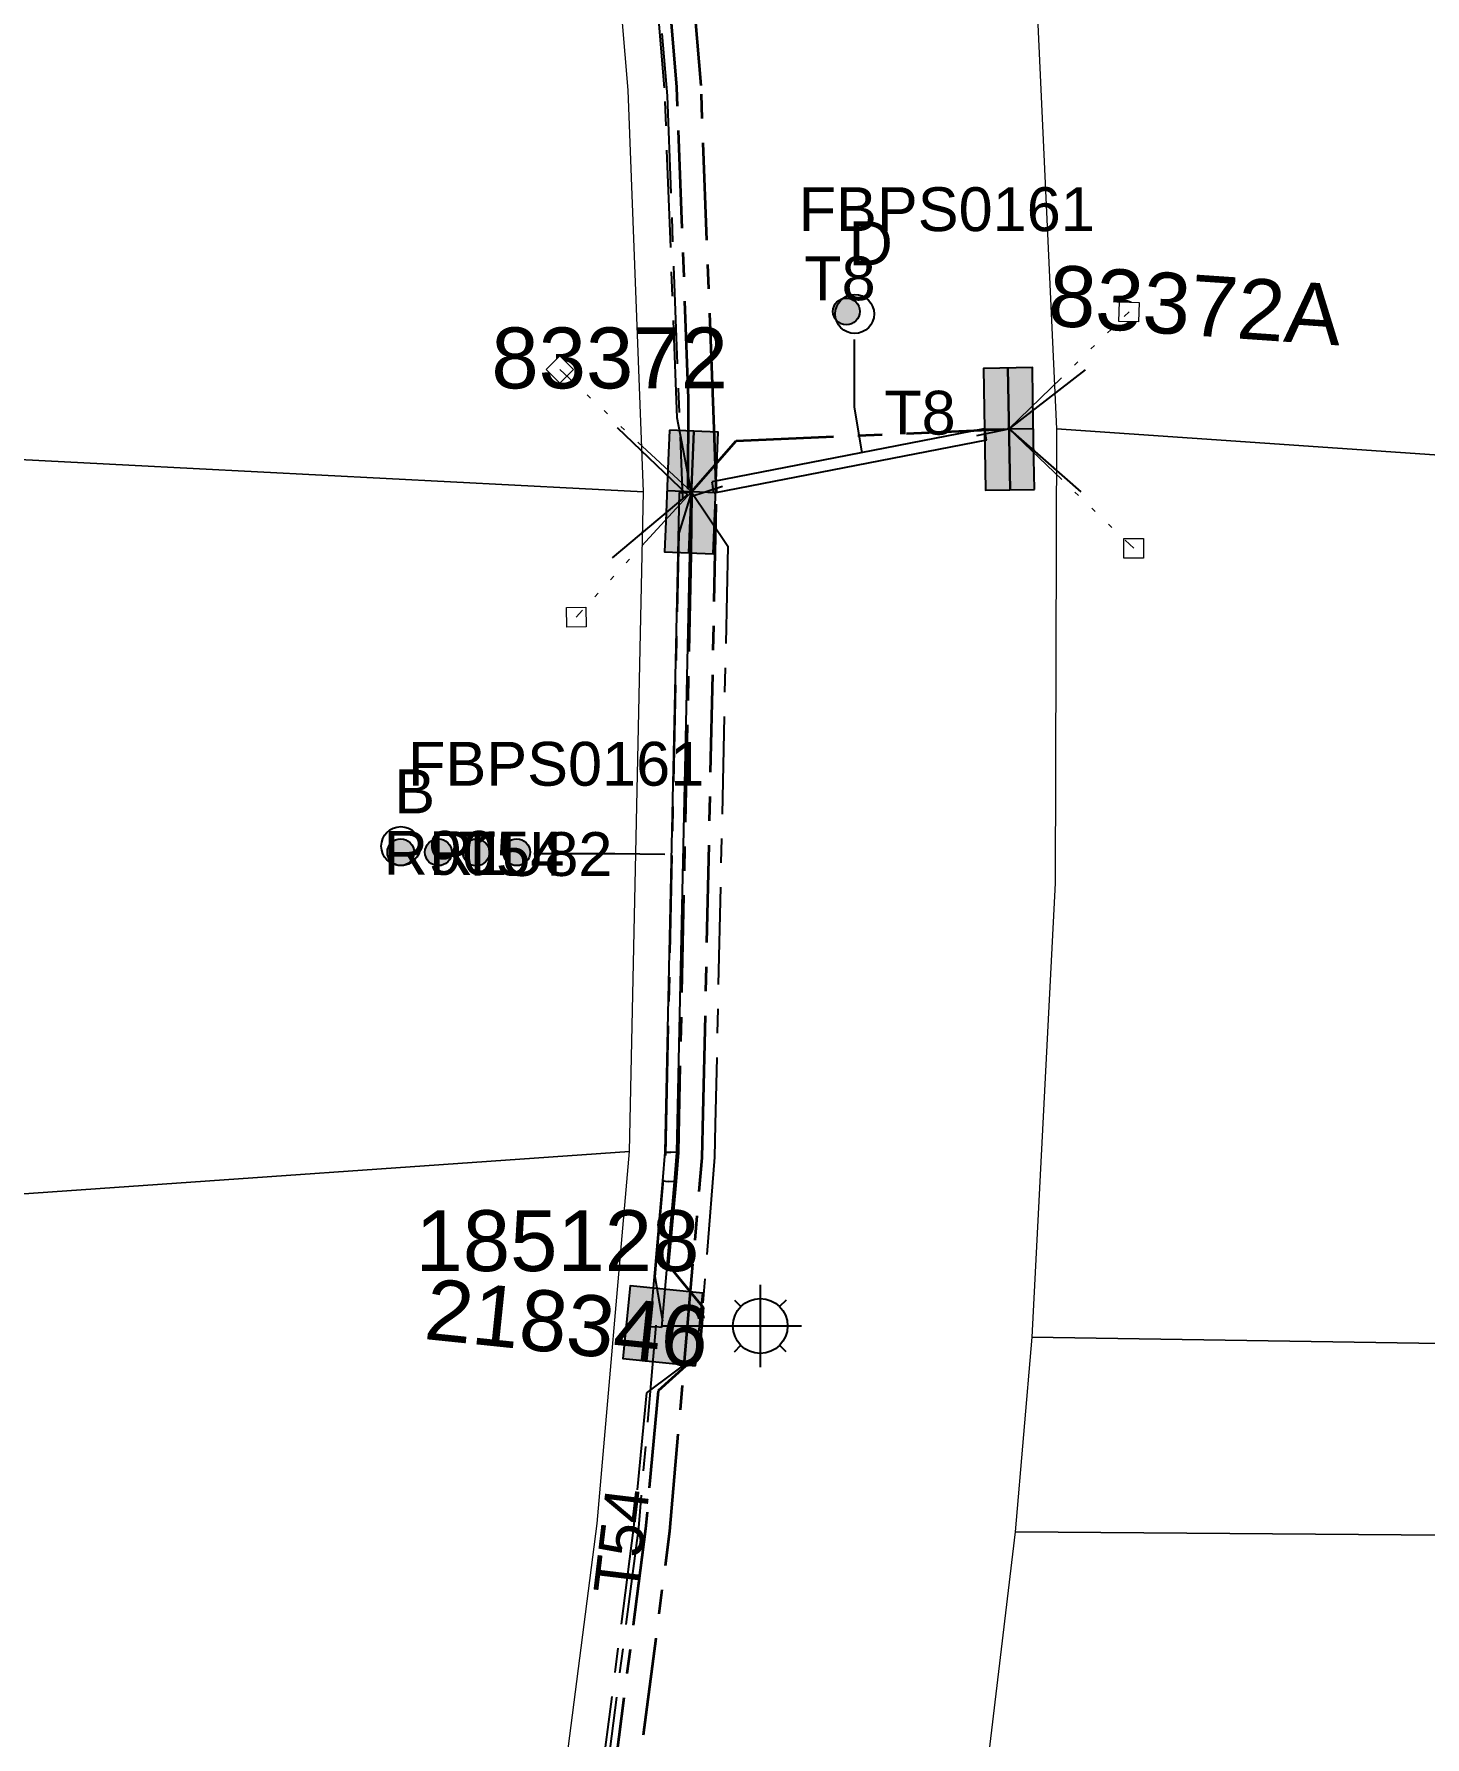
# Model space of a CAD drawing. Header units: metres. Extents: x 244561 to 254068, y 6159332 to 6162744.
# Drawn here: x 251403 to 251460.1, y 6161951.5 to 6162021.4 of the extents above; entities that cross this region are included whole.
import ezdxf
from ezdxf.enums import TextEntityAlignment as Align

# ---------------------------------------------------------------- set-up
doc = ezdxf.new("R2010")
doc.units = ezdxf.units.M
doc.linetypes.add('Cable Exist UG', pattern=[7, 4, -1, 1, -1])
doc.linetypes.add('PHANTOMX2', pattern=[6.6, 3, -0.75, 0.2, -0.75, 0.2, -0.75, 0.2, -0.75])
doc.layers.get('0').update_dxf_attribs({"color": 6})
for name, color, linetype, lineweight in [('_User_HV_Exist', 1, 'Continuous', 35), ('_User_LV_Exist', 5, 'Continuous', 35), ('Cadastre Developer_SP_NEW', 92, 'Continuous', 15), ('Cadastre Land Parcels_SP_EXT', 118, 'Continuous', 15), ('Mains_HV_EXT', 13, 'Continuous', 25), ('Mains_LV_EXT', 163, 'Continuous', 25), ('Mains_SL_EXT', 131, 'Continuous', 25), ('Services_SP_EXT', 42, 'PHANTOMX2', 20)]:
    doc.layers.add(name, color=color, linetype=linetype, lineweight=lineweight)
for name, color, linetype in [('Duct_SP_EXT', 30, 'Continuous'), ('Equip_SP_SL_EXT', 7, 'Continuous'), ('SupportsUG_SP_LV_EXT', 7, 'Continuous'), ('SupportsUG_SP_LV_SL_EXT', 7, 'Continuous'), ('Trench_SP_EXT', 7, 'Continuous')]:
    doc.layers.add(name, color=color, linetype=linetype)
doc.styles.add('COLUMN_LABEL', font='arial.ttf', dxfattribs={"height": 2})
doc.styles.add('iecARIAL', font='arial.ttf', dxfattribs={"height": 2})
doc.styles.add('POLE_LABEL', font='arial.ttf', dxfattribs={"height": 2})
doc.styles.add('SL_LABEL', font='arial.ttf', dxfattribs={"height": 2})
doc.styles.get("Standard").update_dxf_attribs({"font": 'arial.ttf'})

# ---------------------------------------------------------------- blocks, each defined once
blk = doc.blocks.new('COLUMN_EXT')
blk.add_hatch(color=256).paths.add_polyline_path([(1.5, -1.5), (1.5, 1.5), (-1.5, 1.5), (-1.5, -1.5)])
blk.add_lwpolyline([(1.5, 1.5), (-1.5, 1.5), (-1.5, -1.5), (1.5, -1.5)], close=True)
at = {"flags": 9}
for tag, p in [('NOTES', (-1.813, 2)), ('STREETNAME', (-1.813, 1.6)), ('LOCATION', (-1.813, 1.4)), ('SUBURB', (-1.813, 1.8)), ('OWNED_BY', (-1.813, 0.6)), ('LEGEND', (-1.813, 1.2)), ('USAGE', (-1.813, 1)), ('STATE', (-1.813, 0.8)), ('COLUMN_TYPE', (-1.813, 0.4))]:
    blk.add_attdef(tag, text='', height=0.2, rotation=180, dxfattribs=at).set_placement(p, align=Align.MIDDLE_LEFT)
at = {"flags": 1}
blk.add_attdef('Z', (-1.813, 2.351), '', height=0.2, rotation=180, dxfattribs=at)
at = {"flags": 9}
for tag, style, p in [('STRUCTURE_PLANT_NUMBER', 'POLE_LABEL', (-1.813, -0.031)), ('STREET_CODE', 'COLUMN_LABEL', (-1.813, 0.2))]:
    blk.add_attdef(tag, text='', height=0.2, rotation=180, dxfattribs=dict(at, style=style)).set_placement(p, align=Align.MIDDLE_LEFT)
at = {"style": 'COLUMN_LABEL', "width": 0.9, "flags": 8}
blk.add_attdef('ASSET_NUM', text='', height=2, rotation=270, dxfattribs=at).set_placement((2, -4), align=Align.MIDDLE_LEFT)
blk = doc.blocks.new('PILLAR_EXT')
blk.add_hatch(color=256).paths.add_polyline_path([(-2.5, 1), (-2.5, -1), (2.5, -1), (2.5, 1)])
for p, q in [((0, 1), (0, -1)), ((-2.5, 0), (2.5, 0))]:
    blk.add_line(p, q)
at = {"ltscale": 10}
blk.add_line((2.5, 0), (-2.5, 0), dxfattribs=at)
blk.add_lwpolyline([(-2.5, -1), (-1.25, -1), (1.25, -1), (2.5, -1), (2.5, 1), (-2.5, 1)], close=True)
at = {"width": 0.9, "flags": 8}
blk.add_attdef('ASSET_NUM', text='', height=2, rotation=90, dxfattribs=at).set_placement((-2, 4), align=Align.MIDDLE_LEFT)
for tag, p, flags in [('OWNED_BY', (0, -0.2), 9), ('STATE', (0, -0.4), 9), ('SUPPORT_TYPE', (0, -0.6), 9), ('USAGE', (0, -0.8), 9), ('LEGEND', (0, -1), 9), ('LOCATION', (0, -1.2), 9), ('NOTES', (0, -1.4), 9), ('STREETNAME', (0, -1.8), 9), ('SUBURB', (0, -2), 1), ('PARENT', (0, -1.6), 9)]:
    blk.add_attdef(tag, p, '', height=0.2, dxfattribs=dict(flags=flags))
blk = doc.blocks.new('DUCT_EXT')
blk.add_circle((0, 0.8), 0.8)
at = {"flags": 1}
blk.add_attdef('Z', (0, 0), '', height=0.2, dxfattribs=at)
at = {"flags": 9}
for tag, p in [('DUCT_CODE', (0, 0)), ('XSECT_TYPE', (0, -0.2)), ('STATE', (0, -0.6)), ('FB_REFERENCE', (0, -0.4)), ('NOTES', (0, -0.8))]:
    blk.add_attdef(tag, text='', height=0.2, dxfattribs=at).set_placement(p, align=Align.MIDDLE_LEFT)
blk = doc.blocks.new('SL_LANTERN_EXT')
at = {"flags": 9}
for tag, p in [('LRATECODE', (-7.4, 0)), ('LOUTREACHVOCAB', (-7.2, 0)), ('LOUTREACH', (-7, 0)), ('LANTNUMBER', (-6.6, 0)), ('LNEW', (-6.4, 0)), ('LMASTVOCAB', (-6.2, 0)), ('LMAST', (-6, 0)), ('LLAMPVOCAB', (-5.8, 0)), ('LLAMP', (-5.6, 0)), ('LEXIST', (-5.4, 0)), ('LCHARGE3PERCENT', (-5.2, 0)), ('LCHARGE3', (-5, 0)), ('LCHARGE2PERCENT', (-4.8, 0)), ('LCHARGE2', (-4.6, 0)), ('LCHARGE1PERCENT', (-4.4, 0)), ('LCHARGE1', (-4.2, 0)), ('LCATEGORY', (-4, 0)), ('LBRACKETVOCAB', (-3.8, 0)), ('LBRACKET', (-3.6, 0)), ('LKINGHEIGHT', (-3.4, 0)), ('CREPLACE', (-3.2, 0)), ('CREMOVE', (-3, 0)), ('CNUMBER', (-2.8, 0)), ('CNEW', (-2.6, 0)), ('CEXIST', (-2.4, 0)), ('USAGE', (-2.2, 0)), ('STATE', (-2, 0)), ('OWNED_BY', (-1.8, 0)), ('ORIENTATION', (-1.6, 0)), ('OPERATING_VOLTAGE', (-1.4, 0)), ('NO_PHASES', (-1.2, 0)), ('LANTERN_TYPE', (-1, 0)), ('LANTERN_PURPOSE', (-0.8, 0)), ('CONTROL_TYPE', (-0.6, 0)), ('CONSTRUCTED_VOLTAGE', (-0.4, 0))]:
    blk.add_attdef(tag, text='', height=0.001, rotation=270, dxfattribs=at).set_placement(p, align=Align.MIDDLE_LEFT)
at = {"style": 'SL_LABEL', "flags": 9}
blk.add_attdef('STREET_CODE', text='', height=0.001, rotation=270, dxfattribs=at).set_placement((0.001, 0), align=Align.MIDDLE_LEFT)
at = {"flags": 1}
blk.add_attdef('Z', (0, 0), '', height=0.001, rotation=270, dxfattribs=at)
at = {"width": 0.9}
blk.add_attdef('LNUMBER', text='', height=1, dxfattribs=at).set_placement((7, -1), align=Align.MIDDLE_LEFT)
at = {"flags": 9}
for tag, p in [('LREMOVE', (0, -7.6)), ('LREPLACE', (0, -7.8)), ('LTYPE', (0, -8)), ('LTYPEVOCAB', (0, -8.2)), ('LEGEND', (0, -8.4)), ('SUBURB', (0, -8.6)), ('STREETNAME', (0, -8.8)), ('LOCATION', (0, -9)), ('NOTES', (0, -9.2)), ('MAINTAINED_BY', (0, -9.863))]:
    blk.add_attdef(tag, text='', height=0.001, dxfattribs=at).set_placement(p, align=Align.MIDDLE_LEFT)
blk.add_attdef('OPERATED_BY', (0, -9.607), '', height=0.001, dxfattribs=at)
blk.add_wipeout([(5.688, 0), (5.061, -1.061), (4, -1.688), (2.939, -1.061), (2.313, 0), (2.939, 1.061), (4, 1.687), (5.061, 1.061)])
for p, q in [((4, 1.687), (4, 0)), ((2.939, 1.061), (3.205, 0.795)), ((5.061, 1.061), (4.795, 0.795)), ((0, 0), (4, 0)), ((4, 0), (5.688, 0)), ((4, 0), (4, -1.688)), ((2.939, -1.061), (3.205, -0.795)), ((5.061, -1.061), (4.795, -0.795))]:
    blk.add_line(p, q)
blk.add_circle((4, 0), 1.125)
blk = doc.blocks.new('CCP_EXT')
at = {"flags": 9}
for tag, p in [('USAGE', (0, -1.2)), ('LEGEND', (0, -1.4)), ('STATE', (0, -1.8)), ('LIFE_SUPPORT', (0, -1.6)), ('NOTES', (0, -2))]:
    blk.add_attdef(tag, text='', height=0.2, dxfattribs=at).set_placement(p, align=Align.MIDDLE_LEFT)
blk.add_wipeout([(0, 0.566), (0.566, 0), (0, -0.566), (-0.566, 0)])
blk.add_lwpolyline([(-0.566, 0), (0, 0.566), (0.566, 0), (0, -0.566), (-0.566, 0)])
at = {"flags": 1}
blk.add_attdef('Z', (0, 0), '', height=0.2, dxfattribs=at)
at = {"flags": 9}
for tag, p in [('CCP_TYPE', (0, 0)), ('OPERATING_VOLTAGE', (0, -0.6)), ('ORIENTATION', (0, -0.8)), ('CONSTRUCTED_VOLTAGE', (0, -0.2)), ('NO_PHASES', (0, -0.4)), ('OWNED_BY', (0, -1))]:
    blk.add_attdef(tag, text='', height=0.2, dxfattribs=at).set_placement(p, align=Align.MIDDLE_LEFT)
blk = doc.blocks.new('CABLE_LARGE_EXT')
h = blk.add_hatch(color=256)
edge = h.paths.add_edge_path()
edge.add_arc((0, 0.55), 0.55, 0, 360)
blk.add_circle((0, 0.55), 0.55)
at = {"flags": 1}
blk.add_attdef('Z', (0, 0), '', height=0.2, dxfattribs=at)
at = {"flags": 9}
for tag, p in [('COND_CODE', (0, 0)), ('XSECT_SIZE', (0, -0.6)), ('STATE', (0, -0.4)), ('FB_REFERENCE', (0, -0.2)), ('NOTES', (0, -0.8))]:
    blk.add_attdef(tag, text='', height=0.2, dxfattribs=at).set_placement(p, align=Align.MIDDLE_LEFT)

msp = doc.modelspace()

# ---------------------------------------------------------------- linework, layer by layer
at = {"layer": '_User_LV_Exist', "linetype": 'Cable Exist UG'}
msp.add_lwpolyline([(251429.969, 6162002.5646), (251431.8091, 6162004.6576), (251443.0082, 6162005.153)], dxfattribs=at)
at = {"layer": 'Cadastre Developer_SP_NEW', "linetype": 'Continuous'}
for points in [[(251542.3013, 6161964.2041), (251542.7676, 6161966.3383), (251443.9523, 6161967.8726), (251443.2624, 6161959.877), (251487.2983, 6161959.5315), (251538.2814, 6161959.0267), (251542.3013, 6161964.2041)], [(251487.2983, 6161959.5315), (251443.2624, 6161959.877), (251441.2028, 6161942.6763), (251438.0218, 6161920.4012), (251441.4148, 6161915.8772), (251468.639, 6161911.989), (251474.4409, 6161911.0238), (251480.191, 6161909.7875), (251487.2983, 6161959.5315)]]:
    msp.add_lwpolyline(points, close=True, dxfattribs=at)
at = {"layer": 'Cadastre Land Parcels_SP_EXT', "linetype": 'Continuous'}
for points in [[(251550.0385, 6162017.9007), (251551.2319, 6162026.1994), (251442.3935, 6162041.8655), (251444.1165, 6162023.5378), (251444.9581, 6162005.1495), (251547.1928, 6161998.1245), (251550.0385, 6162017.9007)], [(251427.3719, 6162019.0604), (251425.999, 6162035.5018), (251345.0505, 6162036.7889), (251340.8322, 6162007.086), (251428.0027, 6162002.5731), (251427.3719, 6162019.0604)], [(251427.4255, 6161975.4939), (251428.0027, 6162002.5731), (251340.8322, 6162007.086), (251337.3168, 6161982.3348), (251402.3679, 6161973.7381), (251427.4255, 6161975.4939)], [(251547.1928, 6161998.1245), (251444.9581, 6162005.1495), (251444.9086, 6161986.4994), (251443.9523, 6161967.8726), (251542.7676, 6161966.3383), (251547.1928, 6161998.1245)], [(251337.3168, 6161982.3348), (251331.7163, 6161942.896), (251419.4528, 6161910.3597), (251420.4603, 6161920.5183), (251424.1413, 6161945.021), (251426.1017, 6161960.2238), (251427.4255, 6161975.4939), (251402.3679, 6161973.7381), (251337.3168, 6161982.3348)], [(251542.3013, 6161964.2041), (251542.7676, 6161966.3383), (251443.9523, 6161967.8726), (251443.2624, 6161959.877), (251487.2983, 6161959.5315), (251538.2814, 6161959.0267), (251542.3013, 6161964.2041)], [(251487.2983, 6161959.5315), (251443.2624, 6161959.877), (251441.2028, 6161942.6763), (251438.0218, 6161920.4012), (251441.4148, 6161915.8772), (251468.639, 6161911.989), (251474.4409, 6161911.0238), (251480.191, 6161909.7875), (251487.2983, 6161959.5315)]]:
    msp.add_lwpolyline(points, close=True, dxfattribs=at)
at = {"layer": 'Duct_SP_EXT'}
for p, q in [((251441.9916, 6162005.1584), (251430.8034, 6162002.9803)), ((251441.9916, 6162005.1584), (251442.0375, 6162004.9228)), ((251442.0833, 6162004.6872), (251430.8951, 6162002.5091)), ((251442.0833, 6162004.6872), (251442.0375, 6162004.9228)), ((251429.4624, 6162002.542), (251428.8853, 6161975.4703)), ((251429.9423, 6162002.5318), (251429.3648, 6161975.4451)), ((251429.4624, 6162002.542), (251429.7023, 6162002.5369)), ((251429.9423, 6162002.5318), (251429.7023, 6162002.5369)), ((251430.8034, 6162002.9803), (251430.8492, 6162002.7447)), ((251430.8951, 6162002.5091), (251430.8492, 6162002.7447)), ((251428.8853, 6161975.4703), (251428.7861, 6161974.2844)), ((251428.8853, 6161975.4703), (251429.1251, 6161975.4577)), ((251429.3648, 6161975.4451), (251429.1251, 6161975.4577)), ((251429.3648, 6161975.4451), (251429.2644, 6161974.2444)), ((251428.7861, 6161974.2844), (251428.7861, 6161974.2847)), ((251428.7861, 6161974.2847), (251429.0252, 6161974.2644)), ((251428.7861, 6161974.2844), (251429.0252, 6161974.2644)), ((251429.2644, 6161974.2444), (251429.0252, 6161974.2644)), ((251429.2644, 6161974.244), (251429.0252, 6161974.2644)), ((251429.2644, 6161974.2444), (251429.2644, 6161974.244))]:
    msp.add_line(p, q, dxfattribs=at)
for points in [[(251436.6458, 6162008.8207), (251436.6458, 6162006.0472), (251436.9612, 6162004.1731)], [(251423.5017, 6161987.7291), (251426.825, 6161987.7291), (251428.8801, 6161987.7001)]]:
    msp.add_lwpolyline(points, dxfattribs=at)
at = {"layer": 'Mains_LV_EXT', "linetype": 'Cable Exist UG'}
msp.add_lwpolyline([(251429.969, 6162002.5646), (251431.8091, 6162004.6576), (251443.0082, 6162005.153)], dxfattribs=at)
at = {"layer": 'Trench_SP_EXT', "linetype": 'Cable Exist UG'}
for points in [[(251442.9862, 6162005.1276), (251446.6735, 6162007.9864)], [(251429.8236, 6162002.4291), (251426.5958, 6162005.5315)], [(251441.6823, 6162004.8835), (251443.0083, 6162005.1529)], [(251442.9468, 6162005.2066), (251446.5057, 6162002.0966)], [(251429.7841, 6162002.4291), (251426.278, 6161999.4857)], [(251431.2437, 6162002.7842), (251429.9024, 6162002.3503)]]:
    msp.add_lwpolyline(points, dxfattribs=at)

# ---------------------------------------------------------------- block references
at = {"layer": 'Duct_SP_EXT'}
for name, p in [('CABLE_LARGE_EXT', (251436.3318, 6162009.4231)), ('DUCT_EXT', (251436.6717, 6162009.0704)), ('DUCT_EXT', (251418.0394, 6161987.2254)), ('CABLE_LARGE_EXT', (251418.0395, 6161987.2253)), ('CABLE_LARGE_EXT', (251419.5824, 6161987.2251)), ('CABLE_LARGE_EXT', (251421.1345, 6161987.2162)), ('CABLE_LARGE_EXT', (251422.801, 6161987.2249))]:
    msp.add_blockref(name, p, dxfattribs=at)
at = {"layer": 'SupportsUG_SP_LV_EXT'}
ref = msp.add_blockref('PILLAR_EXT', (251443.0083, 6162005.1528), dxfattribs=dict(at, rotation=90.9537526179859))
ref.add_attrib('ASSET_NUM', '83372A', dxfattribs={"layer": '0', "height": 2.5, "rotation": 356.069161, "style": 'iecARIAL'}).set_placement((251444.5083, 6162008.6528), align=Align.BOTTOM_LEFT)
ref = msp.add_blockref('PILLAR_EXT', (251429.969, 6162002.5645), dxfattribs=dict(at, rotation=267.604485822447))
ref.add_attrib('ASSET_NUM', '83372', dxfattribs={"layer": '0', "height": 2.5, "style": 'iecARIAL'}).set_placement((251431.469, 6162006.0645), align=Align.BOTTOM_RIGHT)
at = {"layer": 'SupportsUG_SP_LV_SL_EXT'}
ref = msp.add_blockref('COLUMN_EXT', (251428.7969, 6161968.3392), dxfattribs=dict(at, rotation=264.2883115742944))
ref.add_attrib('ASSET_NUM', '218346', dxfattribs={"layer": '0', "height": 2.5, "rotation": 354.10007, "style": 'COLUMN_LABEL'}).set_placement((251430.7969, 6161969.0892), align=Align.TOP_RIGHT)

# ---------------------------------------------------------------- texts
at = {"layer": 'Duct_SP_EXT'}
for s, p in [('FBPS0161', (251434.3718, 6162013.2704)), ('D', (251436.4218, 6162011.8704)), ('T8', (251434.5991, 6162010.4319)), ('FBPS0161', (251418.3379, 6161990.5062)), ('B', (251417.7718, 6161989.3713)), ('R90', (251417.3394, 6161986.8485)), ('R1', (251419.2001, 6161986.836)), ('T54', (251420.4199, 6161986.8184)), ('U82', (251422.1168, 6161986.8007))]:
    msp.add_text(s, height=1.8, dxfattribs=at).set_placement(p)
at = {"layer": 'Mains_LV_EXT'}
for s, rotation, p in [('T8', 359.755084, (251437.8818, 6162004.9262)), ('T54', 83.146253, (251427.734, 6161957.2442))]:
    msp.add_text(s, height=1.8, rotation=rotation, dxfattribs=at).set_placement(p)

# ---------------------------------------------------------------- next in the draw order: block references
at = {"layer": 'Equip_SP_SL_EXT'}
ref = msp.add_blockref('SL_LANTERN_EXT', (251428.797, 6161968.3304), dxfattribs=at)
ref.add_attrib('ASSET_NUM', '185128', dxfattribs={"layer": '0', "height": 2.5, "style": 'iecARIAL'}).set_placement((251430.297, 6161969.8304), align=Align.BOTTOM_RIGHT)
at = {"layer": 'Services_SP_EXT'}
for p, rotation in [((251447.9354, 6162009.9539), 43.13335397365206), ((251448.1272, 6162000.2519), 315.092432106473), ((251425.245, 6161997.4255), 226.2311797235032)]:
    msp.add_blockref('CCP_EXT', p, dxfattribs=dict(at, rotation=rotation))
msp.add_blockref('CCP_EXT', (251424.5699, 6162007.5905), dxfattribs=at)

# ---------------------------------------------------------------- next in the draw order: linework, layer by layer
at = {"layer": '_User_HV_Exist', "linetype": 'Cable Exist UG'}
msp.add_lwpolyline([(251426.6368, 6161941.4386), (251427.1127, 6161944.6063), (251429.085, 6161959.9023), (251430.4143, 6161975.2349), (251430.4597, 6161977.0672), (251430.4597, 6161977.0672), (251431.002, 6162002.5092), (251430.8774, 6162005.9042), (251430.8774, 6162005.9042), (251430.3672, 6162019.2426), (251428.9885, 6162035.7515)], dxfattribs=at)
at = {"layer": '_User_LV_Exist', "linetype": 'Cable Exist UG'}
for points in [[(251429.8436, 6162002.6813), (251429.8576, 6162006.4028), (251429.8576, 6162006.4028), (251429.3687, 6162019.1819), (251427.992, 6162035.6682), (251427.8367, 6162037.0255), (251427.8367, 6162037.0255), (251427.2431, 6162042.1818), (251424.6231, 6162063.2833), (251424.2997, 6162065.3176)], [(251429.9683, 6162002.5401), (251429.9485, 6162000.0073), (251429.9485, 6162000.0073), (251429.4251, 6161975.4513), (251429.3114, 6161974.0924), (251429.3114, 6161974.0924), (251429.0192, 6161970.841), (251430.4567, 6161969.0811), (251430.2922, 6161967.1823), (251428.6, 6161965.6669), (251428.0906, 6161960.0095), (251426.1222, 6161944.7446), (251422.5525, 6161920.9824), (251416.6468, 6161920.1778)]]:
    msp.add_lwpolyline(points, dxfattribs=at)
at = {"layer": 'Cadastre Developer_SP_NEW', "linetype": 'Continuous'}
for points in [[(251550.0385, 6162017.9007), (251551.2319, 6162026.1994), (251442.3935, 6162041.8655), (251444.1165, 6162023.5378), (251444.9581, 6162005.1495), (251547.1928, 6161998.1245), (251550.0385, 6162017.9007)], [(251427.3719, 6162019.0604), (251425.999, 6162035.5018), (251345.0505, 6162036.7889), (251340.8322, 6162007.086), (251428.0027, 6162002.5731), (251427.3719, 6162019.0604)], [(251427.4255, 6161975.4939), (251428.0027, 6162002.5731), (251340.8322, 6162007.086), (251337.3168, 6161982.3348), (251402.3679, 6161973.7381), (251427.4255, 6161975.4939)], [(251547.1928, 6161998.1245), (251444.9581, 6162005.1495), (251444.9086, 6161986.4994), (251443.9523, 6161967.8726), (251542.7676, 6161966.3383), (251547.1928, 6161998.1245)], [(251337.3168, 6161982.3348), (251331.7163, 6161942.896), (251419.4528, 6161910.3597), (251420.4603, 6161920.5183), (251424.1413, 6161945.021), (251426.1017, 6161960.2238), (251427.4255, 6161975.4939), (251402.3679, 6161973.7381), (251337.3168, 6161982.3348)]]:
    msp.add_lwpolyline(points, close=True, dxfattribs=at)
at = {"layer": 'Duct_SP_EXT'}
for p, q in [((251428.7861, 6161974.2847), (251428.268, 6161968.3084)), ((251429.2644, 6161974.244), (251428.7462, 6161968.267)), ((251428.268, 6161968.3084), (251428.5071, 6161968.2877)), ((251428.7462, 6161968.267), (251428.5071, 6161968.2877))]:
    msp.add_line(p, q, dxfattribs=at)
at = {"layer": 'Mains_HV_EXT', "linetype": 'Cable Exist UG'}
msp.add_lwpolyline([(251426.6368, 6161941.4386), (251427.1127, 6161944.6063), (251429.085, 6161959.9023), (251430.4143, 6161975.2349), (251430.4597, 6161977.0672), (251430.4597, 6161977.0672), (251431.002, 6162002.5092), (251430.8774, 6162005.9042), (251430.8774, 6162005.9042), (251430.3672, 6162019.2426), (251428.9885, 6162035.7515)], dxfattribs=at)
at = {"layer": 'Mains_LV_EXT', "linetype": 'Cable Exist UG'}
for points in [[(251429.8436, 6162002.6813), (251429.8576, 6162006.4028), (251429.8576, 6162006.4028), (251429.3687, 6162019.1819), (251427.992, 6162035.6682), (251427.8367, 6162037.0255), (251427.8367, 6162037.0255), (251427.2431, 6162042.1818), (251424.6231, 6162063.2833), (251424.2997, 6162065.3176)], [(251429.9683, 6162002.5401), (251429.9485, 6162000.0073), (251429.9485, 6162000.0073), (251429.4251, 6161975.4513), (251429.3114, 6161974.0924), (251429.3114, 6161974.0924), (251429.0192, 6161970.841), (251430.4567, 6161969.0811), (251430.2922, 6161967.1823), (251428.6, 6161965.6669), (251428.0906, 6161960.0095), (251426.1222, 6161944.7446), (251422.5525, 6161920.9824), (251416.6468, 6161920.1778)]]:
    msp.add_lwpolyline(points, dxfattribs=at)
at = {"layer": 'Mains_SL_EXT', "linetype": 'Cable Exist UG'}
for points in [[(251429.9541, 6162002.6083), (251429.388, 6162005.5998), (251429.388, 6162005.5998), (251428.8695, 6162019.1515), (251427.4937, 6162035.6267), (251427.2166, 6162038.0397), (251427.2166, 6162038.0397), (251426.7466, 6162042.1224), (251424.1455, 6162063.0713), (251424.2997, 6162065.3176)], [(251429.9663, 6162002.5792), (251431.4663, 6162000.3412), (251431.4663, 6162000.3412), (251430.9499, 6161976.6039), (251430.9178, 6161975.2541), (251430.2823, 6161967.1978), (251428.1288, 6161965.5851), (251428.1288, 6161965.5851), (251427.5934, 6161960.063), (251425.627, 6161944.8137), (251422.2748, 6161922.4996), (251413.4588, 6161923.4895)], [(251428.7915, 6161968.5256), (251428.4851, 6161970.3496), (251428.4851, 6161970.3496), (251428.9199, 6161975.3644), (251428.9504, 6161976.649), (251428.9504, 6161976.649), (251429.4668, 6162000.8721), (251429.9661, 6162002.467)]]:
    msp.add_lwpolyline(points, dxfattribs=at)
at = {"layer": 'Services_SP_EXT'}
for points in [[(251443.0083, 6162005.1529), (251447.9353, 6162009.954)], [(251429.969, 6162002.5646), (251424.5701, 6162007.5906)], [(251443.0083, 6162005.1529), (251448.1273, 6162000.252)], [(251429.969, 6162002.5646), (251425.245, 6161997.4256)]]:
    msp.add_lwpolyline(points, dxfattribs=at)
at = {"layer": 'Trench_SP_EXT', "linetype": 'Cable Exist UG'}
for points in [[(251423.9494, 6162065.1392), (251426.8453, 6162041.8125), (251427.5912, 6162035.3337), (251428.9706, 6162018.821), (251429.6032, 6162002.2896)], [(251428.5139, 6161968.3652), (251427.7923, 6161960.0416), (251425.8251, 6161944.7861), (251422.1478, 6161920.308), (251421.4294, 6161913.0589), (251419.7449, 6161913.3054)]]:
    msp.add_lwpolyline(points, dxfattribs=at)

doc.saveas('drawing.dxf')
